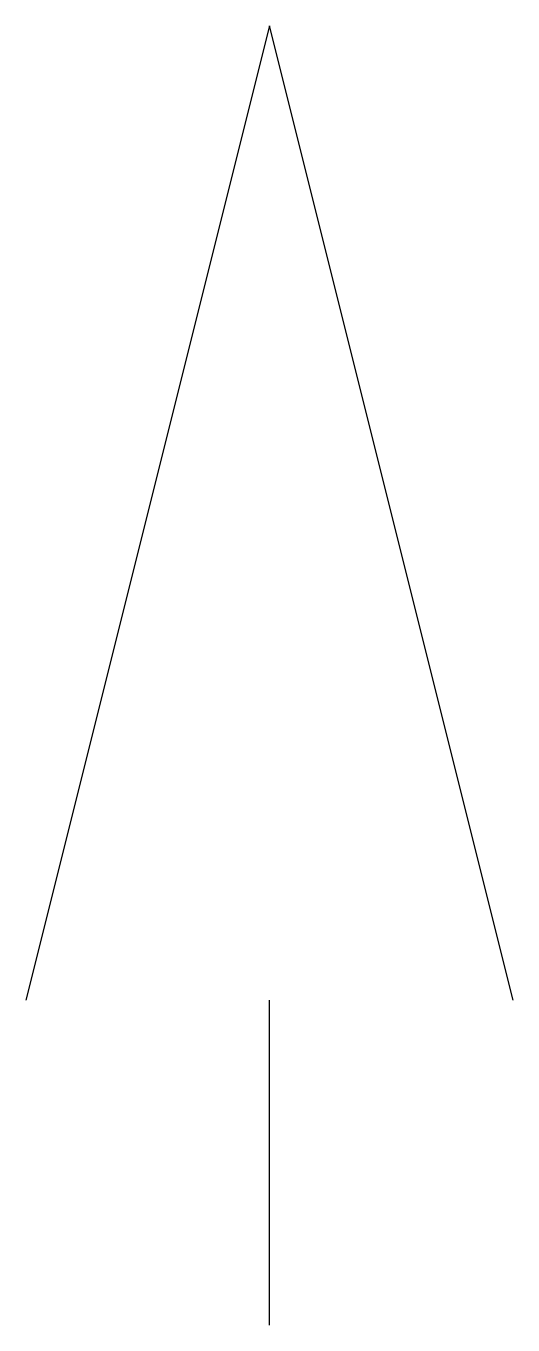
# Model space of a CAD drawing. Header units: metres. Extents: x -27350.01 to -27348.51, y 30230.25 to 30234.25.
import ezdxf

# ---------------------------------------------------------------- set-up
doc = ezdxf.new("R2010")
doc.units = ezdxf.units.M

# ---------------------------------------------------------------- blocks, each defined once
blk = doc.blocks.new('431020')
for p, q in [((0, 4), (-0.75, 1)), ((0.75, 1), (0, 4)), ((0, 0), (0, 1))]:
    blk.add_line(p, q)

msp = doc.modelspace()

# ---------------------------------------------------------------- block references
msp.add_blockref('431020', (-27349.2588, 30230.2514))

doc.saveas('drawing.dxf')
